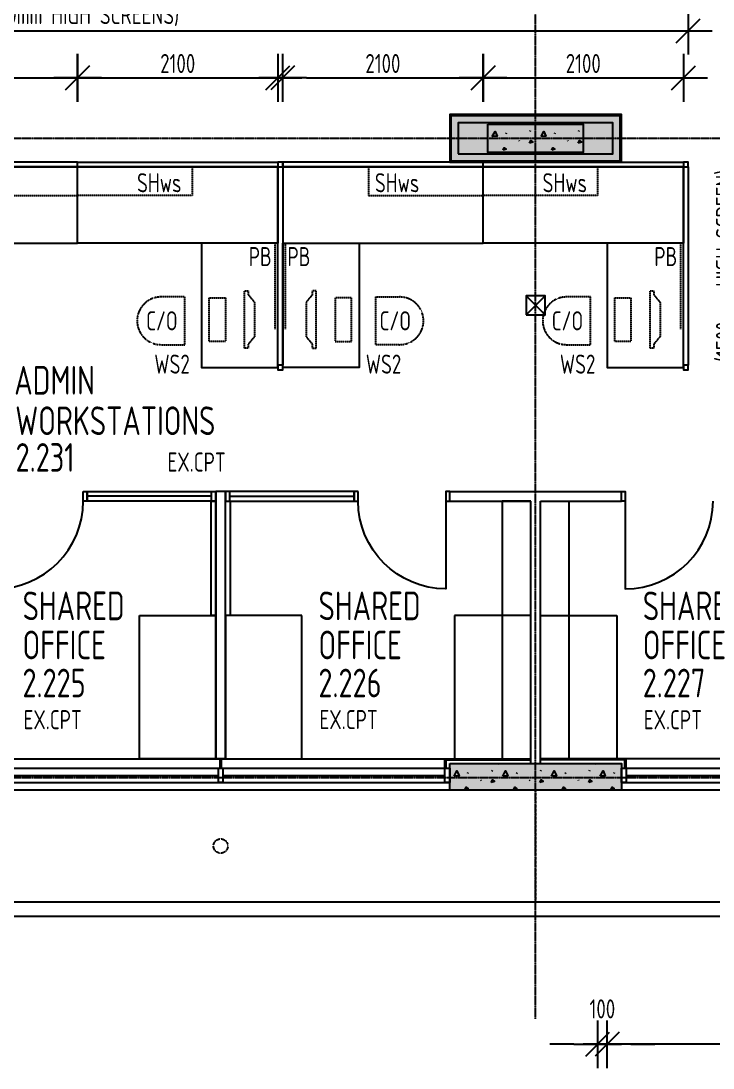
# Model space of a CAD drawing. Header units: millimetres. Extents: x -45258 to 103756, y -3540 to 105026.
# Drawn here: x 53780 to 61033, y -3498 to 7473 of the extents above; entities that cross this region are included whole.
import ezdxf
from ezdxf.enums import TextEntityAlignment as Align

# ---------------------------------------------------------------- set-up
doc = ezdxf.new("R2010")
doc.units = ezdxf.units.MM
doc.header["$LTSCALE"] = 0.4
for name, pattern in [('BLD-80-FL-2$0$CENTER', [50.8, 31.75, -6.35, 6.35, -6.35]), ('BLD-80-FL-2$0$DASHED2', [9.525, 6.35, -3.175]), ('BLD-80-FL-2$0$HIDDEN2', [4.7625, 3.175, -1.5875])]:
    doc.linetypes.add(name, pattern=pattern)
for name, color, linetype in [('BLD-80-FL-2$0$DO-EXST-6CO', 6, 'Continuous'), ('BLD-80-FL-2$0$FL-EXST-8CO', 8, 'Continuous'), ('BLD-80-FL-2$0$FU-EQPT-6H2', 6, 'BLD-80-FL-2$0$HIDDEN2'), ('BLD-80-FL-2$0$FU-EQPT-8H2', 8, 'BLD-80-FL-2$0$HIDDEN2'), ('BLD-80-FL-2$0$FU-FIXD-7CO-NEW', 7, 'Continuous'), ('BLD-80-FL-2$0$FU-FIXD-8CO-EXST', 8, 'Continuous'), ('BLD-80-FL-2$0$FU-FURN-6H2', 6, 'BLD-80-FL-2$0$HIDDEN2'), ('BLD-80-FL-2$0$ST-GRID-9CE', 9, 'BLD-80-FL-2$0$CENTER'), ('BLD-80-FL-2$0$TX-ATTR-7CO', 7, 'Continuous'), ('BLD-80-FL-2$0$TX-DIMS-8C0-100', 8, 'Continuous'), ('BLD-80-FL-2$0$TX-NOTE-7CO', 7, 'Continuous'), ('BLD-80-FL-2$0$TX-RMNU-2C0-100', 2, 'Continuous'), ('BLD-80-FL-2$0$TX-ROOM-2CO-100', 2, 'Continuous'), ('BLD-80-FL-2$0$TX-ROOM-2CO-NEW', 2, 'Continuous'), ('BLD-80-FL-2$0$TX-TEXT-7C0-100', 7, 'Continuous'), ('BLD-80-FL-2$0$WA-HTCH-8CO-EXST', 8, 'Continuous'), ('BLD-80-FL-2$0$WA-MASN-3CO-EXST', 3, 'Continuous'), ('BLD-80-FL-2$0$WA-PART-6C0-EXST', 6, 'Continuous'), ('BLD-80-FL-2$0$WN-EXST-8CO', 8, 'Continuous'), ('XREF', 8, 'Continuous')]:
    doc.layers.add(name, color=color, linetype=linetype)
doc.layers.add('BLD-80-FL-2$0$SI-BUIL-253CO', color=253, linetype='Continuous', lineweight=25)
doc.styles.add('BLD-80-FL-2$0$Isocp2', font='isocp2.shx')
doc.styles.add('BLD-80-FL-2$0$STANDARD', font='isocp2.shx', dxfattribs={"width": 0.8})
doc.dimstyles.new('BLD-80-FL-2$0$TX-DIMS100', dxfattribs={"dimtxt": 200, "dimasz": 250, "dimexe": 125, "dimexo": 500, "dimgap": 50, "dimtad": 1, "dimdec": 1, "dimdsep": 46, "dimtxsty": 'BLD-80-FL-2$0$STANDARD', "dimblk1": 'BLD-80-FL-2$0$DIMTICK', "dimblk2": 'BLD-80-FL-2$0$DIMTICK', "dimsah": 1, "dimcen": 2.5, "dimse1": 1, "dimse2": 1, "dimclrd": 8, "dimclre": 8, "dimclrt": 2, "dimadec": 0, "dimazin": 0, "dimtfac": 1, "dimtdec": 1, "dimtmove": 2, "dimatfit": 3, "dimldrblk": 'BLD-80-FL-2$0$DIMTICK', "dimfxl": 1, "dimtolj": 1, "dimtzin": 0, "dimarcsym": 0})

# ---------------------------------------------------------------- blocks, each defined once
blk = doc.blocks.new('BLD-80-FL-2$0$RMIDEN-2')
at = {"layer": 'BLD-80-FL-2$0$TX-RMNU-2C0-100', "style": 'BLD-80-FL-2$0$STANDARD'}
blk.add_attdef('ROOMNUM', (-11, 488), '', height=300, dxfattribs=at)
at = {"layer": 'BLD-80-FL-2$0$TX-ROOM-2CO-100', "style": 'BLD-80-FL-2$0$STANDARD'}
for tag, p in [('ROOMNAM1', (-12, 1710)), ('ROOMNAM2', (-12, 1301)), ('ROOMNAM3', (-12, 893))]:
    blk.add_attdef(tag, p, '', height=300, dxfattribs=at)
at = {"layer": 'BLD-80-FL-2$0$TX-TEXT-7C0-100', "style": 'BLD-80-FL-2$0$STANDARD'}
blk.add_attdef('XX', (2, 158), '', height=200, dxfattribs=at)
blk = doc.blocks.new('*U21')
blk.add_lwpolyline([(0, 823), (1200, 823), (1200, 1123), (0, 1123)], close=True)
at = {"layer": 'BLD-80-FL-2$0$TX-ATTR-7CO', "linetype": 'Continuous', "ltscale": 5, "style": 'BLD-80-FL-2$0$STANDARD', "width": 0.8}
for p in [(103, 780), (103, 533)]:
    blk.add_attdef('EQUIPMENT-TYPE', p, '', height=200, dxfattribs=at)
blk = doc.blocks.new('BLD-80-FL-2$0$NOTE')
at = {"layer": 'BLD-80-FL-2$0$TX-ATTR-7CO', "style": 'BLD-80-FL-2$0$Isocp2'}
blk.add_attdef('WWW', text='', height=2, dxfattribs=at).set_placement((0, 0), align=Align.MIDDLE)
blk = doc.blocks.new('BLD-80-FL-2$0$DIMTICK')
for p, q in [((0, 1), (0, -1)), ((-1, 0), (1, 0))]:
    blk.add_line(p, q)
at = {"color": 2, "linetype": 'Continuous'}
blk.add_line((-0.5, -0.5), (0.5, 0.5), dxfattribs=at)
blk = doc.blocks.new('*D65')
at = {"layer": 'BLD-80-FL-2$0$TX-DIMS-8C0-100', "color": 8, "lineweight": -2, "transparency": 16777216}
blk.add_line((52750, 7334), (54350, 7334), dxfattribs=at)
at = {"layer": 'Defpoints', "color": 0, "transparency": 16777216}
for p in [(54600, 7334), (52500, 6400), (54600, 6400)]:
    blk.add_point(p, dxfattribs=at)
at = {"layer": 'BLD-80-FL-2$0$TX-DIMS-8C0-100', "color": 8, "lineweight": -2, "transparency": 16777216, "xscale": 250, "yscale": 250, "zscale": 250, "rotation": 180}
blk.add_blockref('BLD-80-FL-2$0$DIMTICK', (52500, 7334), dxfattribs=at)
at = {"layer": 'BLD-80-FL-2$0$TX-DIMS-8C0-100', "color": 8, "lineweight": -2, "transparency": 16777216, "xscale": 250, "yscale": 250, "zscale": 250}
blk.add_blockref('BLD-80-FL-2$0$DIMTICK', (54600, 7334), dxfattribs=at)
at = {"layer": 'BLD-80-FL-2$0$TX-DIMS-8C0-100', "color": 2, "transparency": 16777216, "insert": (53550, 7484), "char_height": 200, "attachment_point": 5, "style": 'BLD-80-FL-2$0$STANDARD'}
blk.add_mtext('\\A1;2100', dxfattribs=at)
blk = doc.blocks.new('*D106')
at = {"layer": 'BLD-80-FL-2$0$TX-DIMS-8C0-100', "color": 8, "lineweight": -2, "transparency": 16777216}
blk.add_line((54850, 7334), (56450, 7334), dxfattribs=at)
at = {"layer": 'Defpoints', "color": 0, "transparency": 16777216}
for p in [(56700, 7334), (54600, 6400), (56700, 6400)]:
    blk.add_point(p, dxfattribs=at)
at = {"layer": 'BLD-80-FL-2$0$TX-DIMS-8C0-100', "color": 8, "lineweight": -2, "transparency": 16777216, "xscale": 250, "yscale": 250, "zscale": 250, "rotation": 180}
blk.add_blockref('BLD-80-FL-2$0$DIMTICK', (54600, 7334), dxfattribs=at)
at = {"layer": 'BLD-80-FL-2$0$TX-DIMS-8C0-100', "color": 8, "lineweight": -2, "transparency": 16777216, "xscale": 250, "yscale": 250, "zscale": 250}
blk.add_blockref('BLD-80-FL-2$0$DIMTICK', (56700, 7334), dxfattribs=at)
at = {"layer": 'BLD-80-FL-2$0$TX-DIMS-8C0-100', "color": 2, "transparency": 16777216, "insert": (55650, 7484), "char_height": 200, "attachment_point": 5, "style": 'BLD-80-FL-2$0$STANDARD'}
blk.add_mtext('\\A1;2100', dxfattribs=at)
blk = doc.blocks.new('*D107')
at = {"layer": 'BLD-80-FL-2$0$TX-DIMS-8C0-100', "color": 8, "lineweight": -2, "transparency": 16777216}
blk.add_line((57000, 7334), (58600, 7334), dxfattribs=at)
at = {"layer": 'Defpoints', "color": 0, "transparency": 16777216}
for p in [(58850, 7334), (56750, 6400), (58850, 6400)]:
    blk.add_point(p, dxfattribs=at)
at = {"layer": 'BLD-80-FL-2$0$TX-DIMS-8C0-100', "color": 8, "lineweight": -2, "transparency": 16777216, "xscale": 250, "yscale": 250, "zscale": 250, "rotation": 180}
blk.add_blockref('BLD-80-FL-2$0$DIMTICK', (56750, 7334), dxfattribs=at)
at = {"layer": 'BLD-80-FL-2$0$TX-DIMS-8C0-100', "color": 8, "lineweight": -2, "transparency": 16777216, "xscale": 250, "yscale": 250, "zscale": 250}
blk.add_blockref('BLD-80-FL-2$0$DIMTICK', (58850, 7334), dxfattribs=at)
at = {"layer": 'BLD-80-FL-2$0$TX-DIMS-8C0-100', "color": 2, "transparency": 16777216, "insert": (57800, 7484), "char_height": 200, "attachment_point": 5, "style": 'BLD-80-FL-2$0$STANDARD'}
blk.add_mtext('\\A1;2100', dxfattribs=at)
blk = doc.blocks.new('*D66')
at = {"layer": 'BLD-80-FL-2$0$TX-DIMS-8C0-100', "color": 8, "lineweight": -2, "transparency": 16777216}
blk.add_line((59100, 7334), (60700, 7334), dxfattribs=at)
at = {"layer": 'Defpoints', "color": 0, "transparency": 16777216}
for p in [(60950, 7334), (58850, 6400), (60950, 6400)]:
    blk.add_point(p, dxfattribs=at)
at = {"layer": 'BLD-80-FL-2$0$TX-DIMS-8C0-100', "color": 8, "lineweight": -2, "transparency": 16777216, "xscale": 250, "yscale": 250, "zscale": 250, "rotation": 180}
blk.add_blockref('BLD-80-FL-2$0$DIMTICK', (58850, 7334), dxfattribs=at)
at = {"layer": 'BLD-80-FL-2$0$TX-DIMS-8C0-100', "color": 8, "lineweight": -2, "transparency": 16777216, "xscale": 250, "yscale": 250, "zscale": 250}
blk.add_blockref('BLD-80-FL-2$0$DIMTICK', (60950, 7334), dxfattribs=at)
at = {"layer": 'BLD-80-FL-2$0$TX-DIMS-8C0-100', "color": 2, "transparency": 16777216, "insert": (59900, 7484), "char_height": 200, "attachment_point": 5, "style": 'BLD-80-FL-2$0$STANDARD'}
blk.add_mtext('\\A1;2100', dxfattribs=at)
blk = doc.blocks.new('*D109')
at = {"layer": 'BLD-80-FL-2$0$TX-DIMS-8C0-100', "color": 8, "lineweight": -2, "transparency": 16777216}
blk.add_line((48450, 7827), (60750, 7827), dxfattribs=at)
at = {"layer": 'Defpoints', "color": 0, "transparency": 16777216}
for p in [(61000, 7827), (48200, 6450), (61000, 6450)]:
    blk.add_point(p, dxfattribs=at)
at = {"layer": 'BLD-80-FL-2$0$TX-DIMS-8C0-100', "color": 8, "lineweight": -2, "transparency": 16777216, "xscale": 250, "yscale": 250, "zscale": 250, "rotation": 180}
blk.add_blockref('BLD-80-FL-2$0$DIMTICK', (48200, 7827), dxfattribs=at)
at = {"layer": 'BLD-80-FL-2$0$TX-DIMS-8C0-100', "color": 8, "lineweight": -2, "transparency": 16777216, "xscale": 250, "yscale": 250, "zscale": 250}
blk.add_blockref('BLD-80-FL-2$0$DIMTICK', (61000, 7827), dxfattribs=at)
at = {"layer": 'BLD-80-FL-2$0$TX-DIMS-8C0-100', "color": 2, "transparency": 16777216, "insert": (54600, 7987), "char_height": 200, "attachment_point": 5, "style": 'BLD-80-FL-2$0$STANDARD'}
blk.add_mtext('\\A1;(1500mm HIGH SCREENS)', dxfattribs=at)
blk = doc.blocks.new('*D111')
at = {"layer": 'BLD-80-FL-2$0$TX-DIMS-8C0-100', "color": 8, "lineweight": -2, "transparency": 16777216}
blk.add_line((61713, 6200), (61713, 4525), dxfattribs=at)
at = {"layer": 'Defpoints', "color": 0, "transparency": 16777216}
for p in [(61000, 6450), (61000, 4275), (61713, 4275)]:
    blk.add_point(p, dxfattribs=at)
at = {"layer": 'BLD-80-FL-2$0$TX-DIMS-8C0-100', "color": 8, "lineweight": -2, "transparency": 16777216, "xscale": 250, "yscale": 250, "zscale": 250}
for p, rotation in [((61713, 6450), 90), ((61713, 4275), 270)]:
    blk.add_blockref('BLD-80-FL-2$0$DIMTICK', p, dxfattribs=dict(at, rotation=rotation))
at = {"layer": 'BLD-80-FL-2$0$TX-DIMS-8C0-100', "color": 2, "transparency": 16777216, "insert": (61400, 5363), "char_height": 200, "attachment_point": 5, "rotation": 90, "style": 'BLD-80-FL-2$0$STANDARD'}
blk.add_mtext('\\A1;(1500mm HIGH SCREEN)', dxfattribs=at)
blk = doc.blocks.new('*D117')
at = {"layer": 'BLD-80-FL-2$0$TX-DIMS-8C0-100', "color": 8, "lineweight": -2, "transparency": 16777216}
blk.add_line((63550, -2791), (60400, -2791), dxfattribs=at)
at = {"layer": 'Defpoints', "color": 0, "transparency": 16777216}
for p in [(60150, 8550), (63800, 8550), (60150, -2791)]:
    blk.add_point(p, dxfattribs=at)
at = {"layer": 'BLD-80-FL-2$0$TX-DIMS-8C0-100', "color": 8, "lineweight": -2, "transparency": 16777216, "xscale": 250, "yscale": 250, "zscale": 250, "rotation": 180}
blk.add_blockref('BLD-80-FL-2$0$DIMTICK', (60150, -2791), dxfattribs=at)
at = {"layer": 'BLD-80-FL-2$0$TX-DIMS-8C0-100', "color": 8, "lineweight": -2, "transparency": 16777216, "xscale": 250, "yscale": 250, "zscale": 250}
blk.add_blockref('BLD-80-FL-2$0$DIMTICK', (63800, -2791), dxfattribs=at)
at = {"layer": 'BLD-80-FL-2$0$TX-DIMS-8C0-100', "color": 2, "transparency": 16777216, "insert": (61975, -2641), "char_height": 200, "attachment_point": 5, "style": 'BLD-80-FL-2$0$STANDARD'}
blk.add_mtext('\\A1;3650', dxfattribs=at)
blk = doc.blocks.new('*D73')
at = {"layer": 'BLD-80-FL-2$0$TX-DIMS-8C0-100', "color": 8, "lineweight": -2, "transparency": 16777216}
for p, q in [((59800, -2791), (59550, -2791)), ((60150, -2791), (60050, -2791)), ((60400, -2791), (60650, -2791))]:
    blk.add_line(p, q, dxfattribs=at)
at = {"layer": 'Defpoints', "color": 0, "transparency": 16777216}
for p in [(60050, 8550), (60150, 8550), (60050, -2791)]:
    blk.add_point(p, dxfattribs=at)
at = {"layer": 'BLD-80-FL-2$0$TX-DIMS-8C0-100', "color": 8, "lineweight": -2, "transparency": 16777216, "xscale": 250, "yscale": 250, "zscale": 250}
blk.add_blockref('BLD-80-FL-2$0$DIMTICK', (60050, -2791), dxfattribs=at)
at = {"layer": 'BLD-80-FL-2$0$TX-DIMS-8C0-100', "color": 8, "lineweight": -2, "transparency": 16777216, "xscale": 250, "yscale": 250, "zscale": 250, "rotation": 180}
blk.add_blockref('BLD-80-FL-2$0$DIMTICK', (60150, -2791), dxfattribs=at)
at = {"layer": 'BLD-80-FL-2$0$TX-DIMS-8C0-100', "color": 2, "transparency": 16777216, "insert": (60100, -2421), "char_height": 200, "attachment_point": 5, "style": 'BLD-80-FL-2$0$STANDARD'}
blk.add_mtext('\\A1;100', dxfattribs=at)
blk = doc.blocks.new('BLD-80-FL-2', base_point=(226.58, 457.44))
at = {"layer": 'BLD-80-FL-2$0$SI-BUIL-253CO'}
h = blk.add_hatch(color=256, dxfattribs=at)
h.dxf.hatch_style = 1
h.paths.add_polyline_path([(60299.99, 6950.03), (58499.99, 6950.03), (58499.99, 6450.03), (60299.99, 6450.03)])
h = blk.add_hatch(color=256, dxfattribs=at)
h.dxf.hatch_style = 1
h.paths.add_polyline_path([(60299.98, 150.04), (58499.98, 150.04), (58499.98, -129.96), (60299.98, -129.96)])
at = {"layer": 'BLD-80-FL-2$0$DO-EXST-6CO'}
for points in [[(54659.99, 3000.03), (54699.99, 3000.03), (54699.99, 2900.03), (54660, 2900.03)], [(57539.99, 3000.04), (57499.99, 3000.03), (57499.99, 2900.03), (57539.99, 2900.03)], [(58499.99, 3000.04), (58459.99, 3000.04), (58459.99, 2900.04), (58499.99, 2900.04)]]:
    blk.add_lwpolyline(points, close=True, dxfattribs=at)
for points in [[(53739.99, 2900.03), (53739.99, 1980.03), (53739.99, 1980.03, 0.41421356), (54659.99, 2900.03)], [(58459.99, 2900.04), (58460, 1980.04), (58460, 1980.04, -0.41421356), (57539.99, 2900.04)], [(60339.99, 2900.04), (60339.99, 1980.04), (60339.99, 1980.04, 0.41421356), (61259.99, 2900.03)]]:
    blk.add_lwpolyline(points, format="xyb", dxfattribs=at)
at = {"layer": 'BLD-80-FL-2$0$FL-EXST-8CO'}
for p, q in [((59299.99, 4850.03), (59499.99, 5050.03)), ((59299.99, 5050.03), (59499.99, 4850.03)), ((53749.98, 200.03), (58449.98, 200.04)), ((62627.98, 200.04), (60349.98, 200.04)), ((65099.98, -129.96), (47099.98, -129.97))]:
    blk.add_line(p, q, dxfattribs=at)
at = {"layer": 'BLD-80-FL-2$0$FL-EXST-8CO', "linetype": 'BLD-80-FL-2$0$DASHED2'}
blk.add_line((59400, -129.96), (59400, -1299.1), dxfattribs=at)
at = {"layer": 'BLD-80-FL-2$0$FL-EXST-8CO'}
blk.add_lwpolyline([(59299.99, 4850.03), (59499.99, 4850.03), (59499.99, 5050.03), (59299.99, 5050.03)], close=True, dxfattribs=at)
for points in [[(20699.98, -1449.13), (68349.98, -1449.09), (68349.98, 2111.3)], [(20699.98, -1299.13), (68199.98, -1299.09), (68199.98, 2087.62)]]:
    blk.add_lwpolyline(points, dxfattribs=at)
at = {"layer": 'BLD-80-FL-2$0$FL-EXST-8CO', "linetype": 'BLD-80-FL-2$0$DASHED2'}
blk.add_circle((56100, -714.53), 75, dxfattribs=at)
at = {"layer": 'BLD-80-FL-2$0$FU-EQPT-8H2'}
for points in [[(56389.67, 5060.7), (56455.58, 4981.04), (56455.58, 4624.21), (56389.67, 4544.55), (56389.67, 4502.63), (56349.99, 4502.63), (56349.99, 5102.63), (56389.67, 5102.63)], [(57060.31, 5060.7), (56994.4, 4981.04), (56994.4, 4624.21), (57060.31, 4544.55), (57060.31, 4502.63), (57099.99, 4502.63), (57099.99, 5102.63), (57060.31, 5102.63)], [(60639.67, 5060.7), (60705.58, 4981.04), (60705.58, 4624.21), (60639.67, 4544.55), (60639.67, 4502.63), (60599.99, 4502.63), (60599.99, 5102.63), (60639.67, 5102.63)], [(56149.28, 4570.03), (55979.28, 4570.03), (55979.28, 5030.03), (56149.28, 5030.03)], [(57300.7, 4570.03), (57470.7, 4570.03), (57470.7, 5030.03), (57300.7, 5030.03)], [(60399.28, 4570.03), (60229.28, 4570.03), (60229.28, 5030.03), (60399.28, 5030.03)]]:
    blk.add_lwpolyline(points, close=True, dxfattribs=at)
at = {"layer": 'BLD-80-FL-2$0$FU-FIXD-7CO-NEW', "linetype": 'BLD-80-FL-2$0$HIDDEN2'}
for p, q in [((56671.49, 4700.03), (56671.49, 5600.03)), ((56778.49, 4700.03), (56778.49, 5600.03)), ((60921.49, 4700.03), (60921.49, 5600.03))]:
    blk.add_line(p, q, dxfattribs=at)
at = {"layer": 'BLD-80-FL-2$0$FU-FIXD-7CO-NEW'}
for points in [[(52499.99, 6400.03), (54599.99, 6400.03), (54599.99, 6450.03), (52499.99, 6450.03)], [(54599.99, 6400.03), (52499.99, 6400.03), (52499.99, 5600.03), (54599.99, 5600.03)], [(56699.99, 6400.03), (54599.99, 6400.03), (54599.99, 6450.03), (56699.99, 6450.03)], [(54599.99, 6400.03), (56699.99, 6400.03), (56699.99, 5600.03), (54599.99, 5600.03)], [(56699.99, 6400.03), (56749.99, 6400.03), (56749.99, 6450.03), (56699.99, 6450.03)], [(56749.99, 4325.03), (56699.99, 4325.03), (56699.99, 6400.03), (56749.99, 6400.03)], [(56749.99, 6400.03), (58849.99, 6400.03), (58849.99, 6450.03), (56749.99, 6450.03)], [(58849.99, 6400.03), (56749.99, 6400.03), (56749.99, 5600.03), (58849.99, 5600.03)], [(60949.99, 6400.03), (58849.99, 6400.03), (58849.99, 6450.03), (60949.99, 6450.03)], [(58849.99, 6400.03), (60949.99, 6400.03), (60949.99, 5600.03), (58849.99, 5600.03)], [(60949.99, 6400.03), (60999.99, 6400.03), (60999.99, 6450.03), (60949.99, 6450.03)], [(60999.99, 4325.03), (60949.99, 4325.03), (60949.99, 6400.03), (60999.99, 6400.03)], [(56699.99, 5600.03), (55899.99, 5600.03), (55899.99, 4300.03), (56699.99, 4300.03)], [(56749.99, 5600.03), (57549.99, 5600.03), (57549.99, 4300.03), (56749.99, 4300.03)], [(60949.99, 5600.03), (60149.99, 5600.03), (60149.99, 4300.03), (60949.99, 4300.03)], [(56749.99, 4325.03), (56699.99, 4325.03), (56699.99, 4275.03), (56749.99, 4275.03)], [(60999.99, 4325.03), (60949.99, 4325.03), (60949.99, 4275.03), (60999.99, 4275.03)]]:
    blk.add_lwpolyline(points, close=True, dxfattribs=at)
at = {"layer": 'BLD-80-FL-2$0$FU-FIXD-8CO-EXST'}
for p, q in [((55999.93, 1699.98), (55999.93, 2899.98)), ((56049.93, 2899.98), (56049.93, 1699.98)), ((56149.93, 1699.98), (56149.93, 2899.98)), ((56199.93, 2899.98), (56199.93, 1699.98)), ((59349.89, 2899.98), (59049.89, 2899.99)), ((59049.89, 2899.99), (59049.89, 199.99)), ((59349.89, 199.99), (59349.89, 2899.98)), ((59449.94, 2899.98), (59749.94, 2899.98)), ((59449.94, 199.99), (59449.94, 2899.98)), ((59749.94, 2899.98), (59749.94, 199.99)), ((55249.93, 1699.99), (56049.93, 1699.99)), ((55249.93, 199.99), (55249.93, 1699.99)), ((56049.93, 1699.98), (55999.93, 1699.98)), ((56049.93, 1699.99), (56049.93, 199.99)), ((56949.93, 1699.99), (56149.93, 1699.99)), ((56149.93, 1699.99), (56149.93, 199.99)), ((56199.93, 1699.98), (56149.93, 1699.98)), ((56949.93, 199.99), (56949.93, 1699.99)), ((59349.89, 1699.99), (58549.89, 1699.99)), ((58549.89, 1699.99), (58549.89, 199.99)), ((59449.94, 1699.99), (60249.94, 1699.99)), ((59449.94, 199.99), (59449.94, 1699.99)), ((60249.94, 1699.99), (60249.94, 199.99)), ((56049.93, 199.99), (55249.93, 199.99)), ((56149.93, 199.99), (56949.93, 199.99)), ((58549.89, 199.99), (59349.89, 199.99)), ((59049.89, 199.99), (59349.89, 199.99)), ((59749.94, 199.99), (59449.94, 199.99)), ((60249.94, 199.99), (59449.94, 199.99))]:
    blk.add_line(p, q, dxfattribs=at)
at = {"layer": 'BLD-80-FL-2$0$FU-FURN-6H2'}
for points in [[(55474.37, 4538.18), (55724.37, 4538.18), (55724.37, 5038.18), (55474.37, 5038.18, 1)], [(57975.62, 4538.18), (57725.62, 4538.18), (57725.62, 5038.18), (57975.62, 5038.18, -1)], [(59724.37, 4538.18), (59974.37, 4538.18), (59974.37, 5038.18), (59724.37, 5038.18, 1)]]:
    blk.add_lwpolyline(points, format="xyb", close=True, dxfattribs=at)
at = {"layer": 'BLD-80-FL-2$0$SI-BUIL-253CO', "flags": 128}
blk.add_lwpolyline([(58499.99, 6450.03), (60299.99, 6450.03), (60299.99, 6950.03), (58499.99, 6950.03)], close=True, dxfattribs=at)
at = {"layer": 'BLD-80-FL-2$0$ST-GRID-9CE'}
for p, q in [((59400, -2523.99), (59399.97, 31750)), ((84082.76, 6700), (-5320.19, 6700)), ((84082.76, 0), (-5320.19, 0))]:
    blk.add_line(p, q, dxfattribs=at)
at = {"layer": 'BLD-80-FL-2$0$WA-HTCH-8CO-EXST'}
for p, q in [((58899.99, 6847.6), (58904.26, 6841.21)), ((59406.18, 6850.03), (59410.44, 6843.64)), ((59410.44, 6847.6), (59414.71, 6841.21)), ((59090.75, 6746.53), (59095.01, 6756.12)), ((59343.3, 6771.04), (59347.56, 6780.63)), ((59601.2, 6746.53), (59605.46, 6756.13)), ((59853.75, 6771.04), (59858.01, 6780.63)), ((59223.95, 6678.34), (59228.21, 6671.94)), ((59734.4, 6678.34), (59738.66, 6671.94)), ((58499.98, 147.61), (58504.24, 141.21)), ((59006.17, 150.04), (59010.43, 143.64)), ((59010.43, 147.61), (59014.69, 141.21)), ((60027.07, 150.04), (60031.33, 143.64)), ((60031.33, 147.61), (60035.59, 141.21)), ((58690.73, 46.54), (58695, 56.13)), ((58943.29, 71.05), (58947.55, 80.64)), ((59201.18, 46.54), (59205.45, 56.13)), ((59453.74, 71.05), (59458, 80.64)), ((59711.63, 46.54), (59715.9, 56.13)), ((59964.19, 71.05), (59968.45, 80.64)), ((60222.08, 46.54), (60226.35, 56.13)), ((58823.94, -21.66), (58828.2, -28.06)), ((59334.39, -21.66), (59338.65, -28.06)), ((59844.84, -21.66), (59849.1, -28.05))]:
    blk.add_line(p, q, dxfattribs=at)
for points in [[(58946.89, 6717.76), (58975.66, 6772.11), (58998.04, 6722.03), (58947.96, 6717.76)], [(59457.34, 6717.76), (59486.11, 6772.11), (59508.49, 6722.03), (59458.41, 6717.76)], [(59058.99, 6574.45), (59071.78, 6601.1), (59093.09, 6585.11), (59058.99, 6574.45)], [(59335.84, 6650.63), (59348.63, 6677.27), (59369.94, 6661.28), (59335.84, 6650.63)], [(59569.44, 6574.45), (59582.23, 6601.1), (59603.54, 6585.11), (59569.44, 6574.45)], [(59846.29, 6650.63), (59859.08, 6677.27), (59880.39, 6661.28), (59846.29, 6650.63)], [(58546.88, 17.77), (58575.65, 72.11), (58598.03, 22.03), (58547.94, 17.77)], [(59057.33, 17.77), (59086.1, 72.11), (59108.48, 22.03), (59058.39, 17.77)], [(59567.78, 17.77), (59596.55, 72.11), (59618.93, 22.03), (59568.84, 17.77)], [(60078.23, 17.77), (60107, 72.12), (60129.38, 22.03), (60079.29, 17.77)], [(58658.98, -125.54), (58671.76, -98.9), (58693.07, -114.88), (58658.98, -125.54)], [(58935.83, -49.37), (58948.61, -22.72), (58969.93, -38.71), (58935.83, -49.37)], [(59169.43, -125.54), (59182.21, -98.9), (59203.52, -114.88), (59169.43, -125.54)], [(59446.28, -49.37), (59459.06, -22.72), (59480.38, -38.71), (59446.28, -49.37)], [(59679.88, -125.54), (59692.66, -98.9), (59713.97, -114.88), (59679.88, -125.54)], [(59956.73, -49.37), (59969.51, -22.72), (59990.83, -38.71), (59956.73, -49.37)], [(60190.33, -125.54), (60203.11, -98.9), (60224.42, -114.88), (60190.33, -125.54)]]:
    blk.add_lwpolyline(points, dxfattribs=at)
at = {"layer": 'BLD-80-FL-2$0$WA-MASN-3CO-EXST'}
for points in [[(58899.99, 6850.03), (59899.99, 6850.03), (59899.99, 6550.03), (58899.99, 6550.03)], [(58499.98, 150.04), (60299.98, 150.04), (60299.98, -129.96), (58499.98, -129.96)]]:
    blk.add_lwpolyline(points, close=True, dxfattribs=at)
at = {"layer": 'BLD-80-FL-2$0$WA-PART-6C0-EXST'}
for p, q in [((56050, 200.04), (56049.99, 3000.03)), ((56149.99, 3000.03), (56049.99, 3000.03)), ((56150, 200.04), (56149.99, 3000.03)), ((58499.99, 3000.04), (60299.99, 3000.04)), ((58499.99, 2900.04), (58499.99, 3000.04)), ((60299.99, 2900.04), (60299.99, 3000.04)), ((58499.99, 2900.04), (59350, 2900.04)), ((59350, 150.04), (59350, 2900.04)), ((59450, 150.04), (59450, 2900.04)), ((59450, 2900.04), (60299.99, 2900.04)), ((56150, 200.04), (56050, 200.04)), ((58449.98, 200.04), (59349.95, 200.04)), ((58449.98, 100.04), (58449.98, 200.04)), ((58462.98, 187.04), (59349.95, 187.04)), ((58462.98, 100.04), (58462.98, 187.04)), ((60349.98, 200.04), (59450, 200.04)), ((60336.98, 187.04), (59450, 187.04)), ((60336.98, 100.04), (60336.98, 187.04)), ((60349.98, 100.04), (60349.98, 200.04))]:
    blk.add_line(p, q, dxfattribs=at)
for points in [[(58499.99, 6450.03), (60299.99, 6450.03), (60299.99, 6950.03), (58499.99, 6950.03)], [(58512.99, 6463.03), (60286.99, 6463.03), (60286.99, 6937.03), (58512.99, 6937.03)], [(58588.99, 6539.03), (60210.99, 6539.03), (60210.99, 6861.03), (58588.99, 6861.03)]]:
    blk.add_lwpolyline(points, close=True, dxfattribs=at)
at = {"layer": 'BLD-80-FL-2$0$WN-EXST-8CO'}
for p, q in [((56005, 2950.03), (54699.99, 2950.03)), ((55999.93, 2899.98), (56049.93, 2899.98)), ((56149.93, 2899.98), (56199.93, 2899.98)), ((56194.99, 2950.03), (57499.99, 2950.03)), ((53699.98, 100.03), (58499.98, 100.04)), ((53749.98, 25.03), (56077.48, 25.04)), ((56122.48, 25.04), (58449.98, 25.04)), ((60299.98, 100.04), (65099.98, 100.04)), ((60349.98, 25.04), (62677.48, 25.04)), ((53699.98, -49.97), (58499.98, -49.96)), ((60299.98, -49.96), (65099.98, -49.96))]:
    blk.add_line(p, q, dxfattribs=at)
for points in [[(54699.99, 3000.03), (56050, 3000.03), (56050, 2900.03), (54699.99, 2900.03)], [(56050, 2900.03), (56005, 2900.03), (56005, 3000.03), (56050, 3000.03)], [(57499.99, 3000.03), (56149.99, 3000.03), (56149.99, 2900.03), (57499.99, 2900.03)], [(56149.99, 2900.03), (56194.99, 2900.03), (56194.99, 3000.03), (56149.99, 3000.03)], [(60299.99, 3000.04), (60339.99, 3000.04), (60339.99, 2900.04), (60299.99, 2900.04)], [(56095, 200.04), (56105, 200.04), (56105, 100.04), (56095, 100.04)], [(56077.48, 100.04), (56122.48, 100.04), (56122.48, -49.96), (56077.48, -49.96)], [(58449.98, 100.04), (58499.98, 100.04), (58499.98, -49.96), (58449.98, -49.96)], [(60299.98, 100.04), (60349.98, 100.04), (60349.98, -49.96), (60299.98, -49.96)]]:
    blk.add_lwpolyline(points, close=True, dxfattribs=at)
at = {"layer": 'BLD-80-FL-2$0$FU-EQPT-6H2'}
ref = blk.add_blockref('*U21', (53399.99, 5277.49), dxfattribs=at)
ref.add_attrib('EQUIPMENT-TYPE', 'SHws', (53466.46, 6135.01), dxfattribs={"layer": 'BLD-80-FL-2$0$TX-ATTR-7CO', "linetype": 'Continuous', "ltscale": 5, "height": 200, "style": 'BLD-80-FL-2$0$STANDARD', "width": 0.8})
ref = blk.add_blockref('*U21', (55799.99, 5277.49), dxfattribs=dict(at, xscale=-1))
ref.add_attrib('EQUIPMENT-TYPE', 'SHws', (55223.7, 6135.01), dxfattribs={"layer": 'BLD-80-FL-2$0$TX-ATTR-7CO', "linetype": 'Continuous', "ltscale": 5, "height": 200, "style": 'BLD-80-FL-2$0$STANDARD', "width": 0.8})
ref = blk.add_blockref('*U21', (57649.99, 5277.49), dxfattribs=at)
ref.add_attrib('EQUIPMENT-TYPE', 'SHws', (57716.46, 6135.01), dxfattribs={"layer": 'BLD-80-FL-2$0$TX-ATTR-7CO', "linetype": 'Continuous', "ltscale": 5, "height": 200, "style": 'BLD-80-FL-2$0$STANDARD', "width": 0.8})
ref = blk.add_blockref('*U21', (60049.99, 5277.49), dxfattribs=dict(at, xscale=-1))
ref.add_attrib('EQUIPMENT-TYPE', 'SHws', (59473.7, 6135.01), dxfattribs={"layer": 'BLD-80-FL-2$0$TX-ATTR-7CO', "linetype": 'Continuous', "ltscale": 5, "height": 200, "style": 'BLD-80-FL-2$0$STANDARD', "width": 0.8})
at = {"layer": 'BLD-80-FL-2$0$TX-NOTE-7CO'}
ref = blk.add_blockref('BLD-80-FL-2$0$NOTE', (56391.23, 5461.07), dxfattribs=dict(at, xscale=50, yscale=50, zscale=50))
ref.add_attrib('WWW', 'PB', (56393.98, 5361.07), dxfattribs={"layer": 'BLD-80-FL-2$0$TX-ATTR-7CO', "height": 200, "style": 'BLD-80-FL-2$0$Isocp2', "width": 0.8})
ref = blk.add_blockref('BLD-80-FL-2$0$NOTE', (57058.76, 5461.07), dxfattribs=dict(at, xscale=-50, yscale=50, zscale=50))
ref.add_attrib('WWW', 'PB', (56800.01, 5361.07), dxfattribs={"layer": 'BLD-80-FL-2$0$TX-ATTR-7CO', "height": 200, "style": 'BLD-80-FL-2$0$Isocp2', "width": 0.8})
ref = blk.add_blockref('BLD-80-FL-2$0$NOTE', (60641.23, 5461.07), dxfattribs=dict(at, xscale=50, yscale=50, zscale=50))
ref.add_attrib('WWW', 'PB', (60643.98, 5361.07), dxfattribs={"layer": 'BLD-80-FL-2$0$TX-ATTR-7CO', "height": 200, "style": 'BLD-80-FL-2$0$Isocp2', "width": 0.8})
ref = blk.add_blockref('BLD-80-FL-2$0$NOTE', (55577.67, 4788.13), dxfattribs=dict(at, xscale=-50, yscale=50, zscale=50))
ref.add_attrib('WWW', 'C/O', (55318.92, 4688.13), dxfattribs={"layer": 'BLD-80-FL-2$0$TX-ATTR-7CO', "height": 200, "style": 'BLD-80-FL-2$0$Isocp2', "width": 0.8})
ref = blk.add_blockref('BLD-80-FL-2$0$NOTE', (58023.65, 4788.13), dxfattribs=dict(at, xscale=-50, yscale=50, zscale=50))
ref.add_attrib('WWW', 'C/O', (57764.9, 4688.13), dxfattribs={"layer": 'BLD-80-FL-2$0$TX-ATTR-7CO', "height": 200, "style": 'BLD-80-FL-2$0$Isocp2', "width": 0.8})
ref = blk.add_blockref('BLD-80-FL-2$0$NOTE', (59827.67, 4788.13), dxfattribs=dict(at, xscale=-50, yscale=50, zscale=50))
ref.add_attrib('WWW', 'C/O', (59568.92, 4688.13), dxfattribs={"layer": 'BLD-80-FL-2$0$TX-ATTR-7CO', "height": 200, "style": 'BLD-80-FL-2$0$Isocp2', "width": 0.8})
ref = blk.add_blockref('BLD-80-FL-2$0$NOTE', (55663.19, 4334.45), dxfattribs=dict(at, xscale=-50, yscale=50, zscale=50))
ref.add_attrib('WWW', 'WS2', (55404.44, 4234.45), dxfattribs={"layer": 'BLD-80-FL-2$0$TX-ATTR-7CO', "height": 200, "style": 'BLD-80-FL-2$0$Isocp2', "width": 0.8})
ref = blk.add_blockref('BLD-80-FL-2$0$NOTE', (57879.36, 4334.45), dxfattribs=dict(at, xscale=-50, yscale=50, zscale=50))
ref.add_attrib('WWW', 'WS2', (57620.62, 4234.45), dxfattribs={"layer": 'BLD-80-FL-2$0$TX-ATTR-7CO', "height": 200, "style": 'BLD-80-FL-2$0$Isocp2', "width": 0.8})
ref = blk.add_blockref('BLD-80-FL-2$0$NOTE', (59913.19, 4334.45), dxfattribs=dict(at, xscale=-50, yscale=50, zscale=50))
ref.add_attrib('WWW', 'WS2', (59654.44, 4234.45), dxfattribs={"layer": 'BLD-80-FL-2$0$TX-ATTR-7CO', "height": 200, "style": 'BLD-80-FL-2$0$Isocp2', "width": 0.8})
at = {"layer": 'BLD-80-FL-2$0$TX-ROOM-2CO-NEW'}
ref = blk.add_blockref('BLD-80-FL-2$0$RMIDEN-2', (54073.14, 2305), dxfattribs=at)
ref.add_attrib('XX', 'EX.CPT', (55542.72, 3208.36), dxfattribs={"layer": 'BLD-80-FL-2$0$TX-TEXT-7C0-100', "height": 200, "style": 'BLD-80-FL-2$0$STANDARD', "width": 0.8})
ref.add_attrib('ROOMNUM', '2.231', (53951.15, 3206.89), dxfattribs={"layer": 'BLD-80-FL-2$0$TX-RMNU-2C0-100', "height": 300, "style": 'BLD-80-FL-2$0$STANDARD', "width": 0.8})
ref.add_attrib('ROOMNAM2', 'WORKSTATIONS', (53947.73, 3591.18), dxfattribs={"layer": 'BLD-80-FL-2$0$TX-ROOM-2CO-100', "height": 300, "style": 'BLD-80-FL-2$0$STANDARD', "width": 0.8})
ref.add_attrib('ROOMNAM1', 'ADMIN', (53936.69, 4015.31), dxfattribs={"layer": 'BLD-80-FL-2$0$TX-ROOM-2CO-100', "height": 300, "style": 'BLD-80-FL-2$0$STANDARD', "width": 0.8})
ref = blk.add_blockref('BLD-80-FL-2$0$RMIDEN-2', (54081.73, -58.51), dxfattribs=at)
ref.add_attrib('XX', 'EX.CPT', (54034.33, 509.16), dxfattribs={"layer": 'BLD-80-FL-2$0$TX-TEXT-7C0-100', "height": 200, "style": 'BLD-80-FL-2$0$STANDARD', "width": 0.8})
ref.add_attrib('ROOMNUM', '2.225', (54022.89, 843.38), dxfattribs={"layer": 'BLD-80-FL-2$0$TX-RMNU-2C0-100', "height": 300, "style": 'BLD-80-FL-2$0$STANDARD', "width": 0.8})
ref.add_attrib('ROOMNAM2', 'OFFICE', (54023.35, 1242), dxfattribs={"layer": 'BLD-80-FL-2$0$TX-ROOM-2CO-100', "height": 300, "style": 'BLD-80-FL-2$0$STANDARD', "width": 0.8})
ref.add_attrib('ROOMNAM1', 'SHARED', (54024.87, 1651.8), dxfattribs={"layer": 'BLD-80-FL-2$0$TX-ROOM-2CO-100', "height": 300, "style": 'BLD-80-FL-2$0$STANDARD', "width": 0.8})
ref = blk.add_blockref('BLD-80-FL-2$0$RMIDEN-2', (57182.96, -58.51), dxfattribs=at)
ref.add_attrib('XX', 'EX.CPT', (57135.56, 510.45), dxfattribs={"layer": 'BLD-80-FL-2$0$TX-TEXT-7C0-100', "height": 200, "style": 'BLD-80-FL-2$0$STANDARD', "width": 0.8})
ref.add_attrib('ROOMNUM', '2.226', (57124.13, 843.38), dxfattribs={"layer": 'BLD-80-FL-2$0$TX-RMNU-2C0-100', "height": 300, "style": 'BLD-80-FL-2$0$STANDARD', "width": 0.8})
ref.add_attrib('ROOMNAM2', 'OFFICE', (57124.58, 1242), dxfattribs={"layer": 'BLD-80-FL-2$0$TX-ROOM-2CO-100', "height": 300, "style": 'BLD-80-FL-2$0$STANDARD', "width": 0.8})
ref.add_attrib('ROOMNAM1', 'SHARED', (57126.11, 1651.8), dxfattribs={"layer": 'BLD-80-FL-2$0$TX-ROOM-2CO-100', "height": 300, "style": 'BLD-80-FL-2$0$STANDARD', "width": 0.8})
ref = blk.add_blockref('BLD-80-FL-2$0$RMIDEN-2', (60581.17, -58.51), dxfattribs=at)
ref.add_attrib('XX', 'EX.CPT', (60533.77, 508.45), dxfattribs={"layer": 'BLD-80-FL-2$0$TX-TEXT-7C0-100', "height": 200, "style": 'BLD-80-FL-2$0$STANDARD', "width": 0.8})
ref.add_attrib('ROOMNUM', '2.227', (60522.33, 843.38), dxfattribs={"layer": 'BLD-80-FL-2$0$TX-RMNU-2C0-100', "height": 300, "style": 'BLD-80-FL-2$0$STANDARD', "width": 0.8})
ref.add_attrib('ROOMNAM2', 'OFFICE', (60522.79, 1242), dxfattribs={"layer": 'BLD-80-FL-2$0$TX-ROOM-2CO-100', "height": 300, "style": 'BLD-80-FL-2$0$STANDARD', "width": 0.8})
ref.add_attrib('ROOMNAM1', 'SHARED', (60524.31, 1651.8), dxfattribs={"layer": 'BLD-80-FL-2$0$TX-ROOM-2CO-100', "height": 300, "style": 'BLD-80-FL-2$0$STANDARD', "width": 0.8})
at = {"layer": 'BLD-80-FL-2$0$TX-DIMS-8C0-100'}
dim = blk.add_linear_dim(base=(60999.99, 7827.26), p1=(48199.99, 6450.03), p2=(60999.99, 6450.03), text='(1500mm HIGH SCREENS)', dimstyle='BLD-80-FL-2$0$TX-DIMS100', override={"dimfxl": 3}, dxfattribs=at)
dim.commit()
dim.dimension.update_dxf_attribs({"geometry": '*D109', "text_midpoint": (54599.99, 7987.26)})
dim = blk.add_linear_dim(base=(60050.01, -2790.75), p1=(60150.01, 8550.01), p2=(60050.01, 8550.01), dimstyle='BLD-80-FL-2$0$TX-DIMS100', override={"dimfxl": 3}, dxfattribs=at)
dim.commit()
dim.dimension.update_dxf_attribs({"geometry": '*D73', "text_midpoint": (60100.01, -2420.95), "dimtype": 128})
for base, p1, p2, picture, middle in [((60150.01, -2790.75), (63799.99, 8550.01), (60150.01, 8550), '*D117', (61975, -2640.75)), ((54599.99, 7333.76), (52499.99, 6400.03), (54599.99, 6400.03), '*D65', (53549.99, 7483.78)), ((56699.99, 7333.76), (54599.99, 6400.03), (56699.99, 6400.03), '*D106', (55649.99, 7483.78)), ((58849.99, 7333.76), (56749.99, 6400.03), (58849.99, 6400.03), '*D107', (57799.99, 7483.78)), ((60949.99, 7333.76), (58849.99, 6400.03), (60949.99, 6400.03), '*D66', (59899.99, 7483.78))]:
    dim = blk.add_linear_dim(base=base, p1=p1, p2=p2, dimstyle='BLD-80-FL-2$0$TX-DIMS100', override={"dimfxl": 3}, dxfattribs=at)
    dim.commit()
    dim.dimension.update_dxf_attribs({"geometry": picture, "text_midpoint": middle})
dim = blk.add_linear_dim(base=(61712.98, 4275.03), p1=(60999.99, 6450.03), p2=(60999.99, 4275.03), angle=90, text='(1500mm HIGH SCREEN)', dimstyle='BLD-80-FL-2$0$TX-DIMS100', override={"dimfxl": 3}, dxfattribs=at)
dim.commit()
dim.dimension.update_dxf_attribs({"geometry": '*D111', "text_midpoint": (61399.59, 5362.53), "dimtype": 128})

msp = doc.modelspace()

# ---------------------------------------------------------------- block references
at = {"layer": 'XREF'}
msp.add_blockref('BLD-80-FL-2', (0, 0), dxfattribs=at)

doc.saveas('drawing.dxf')
